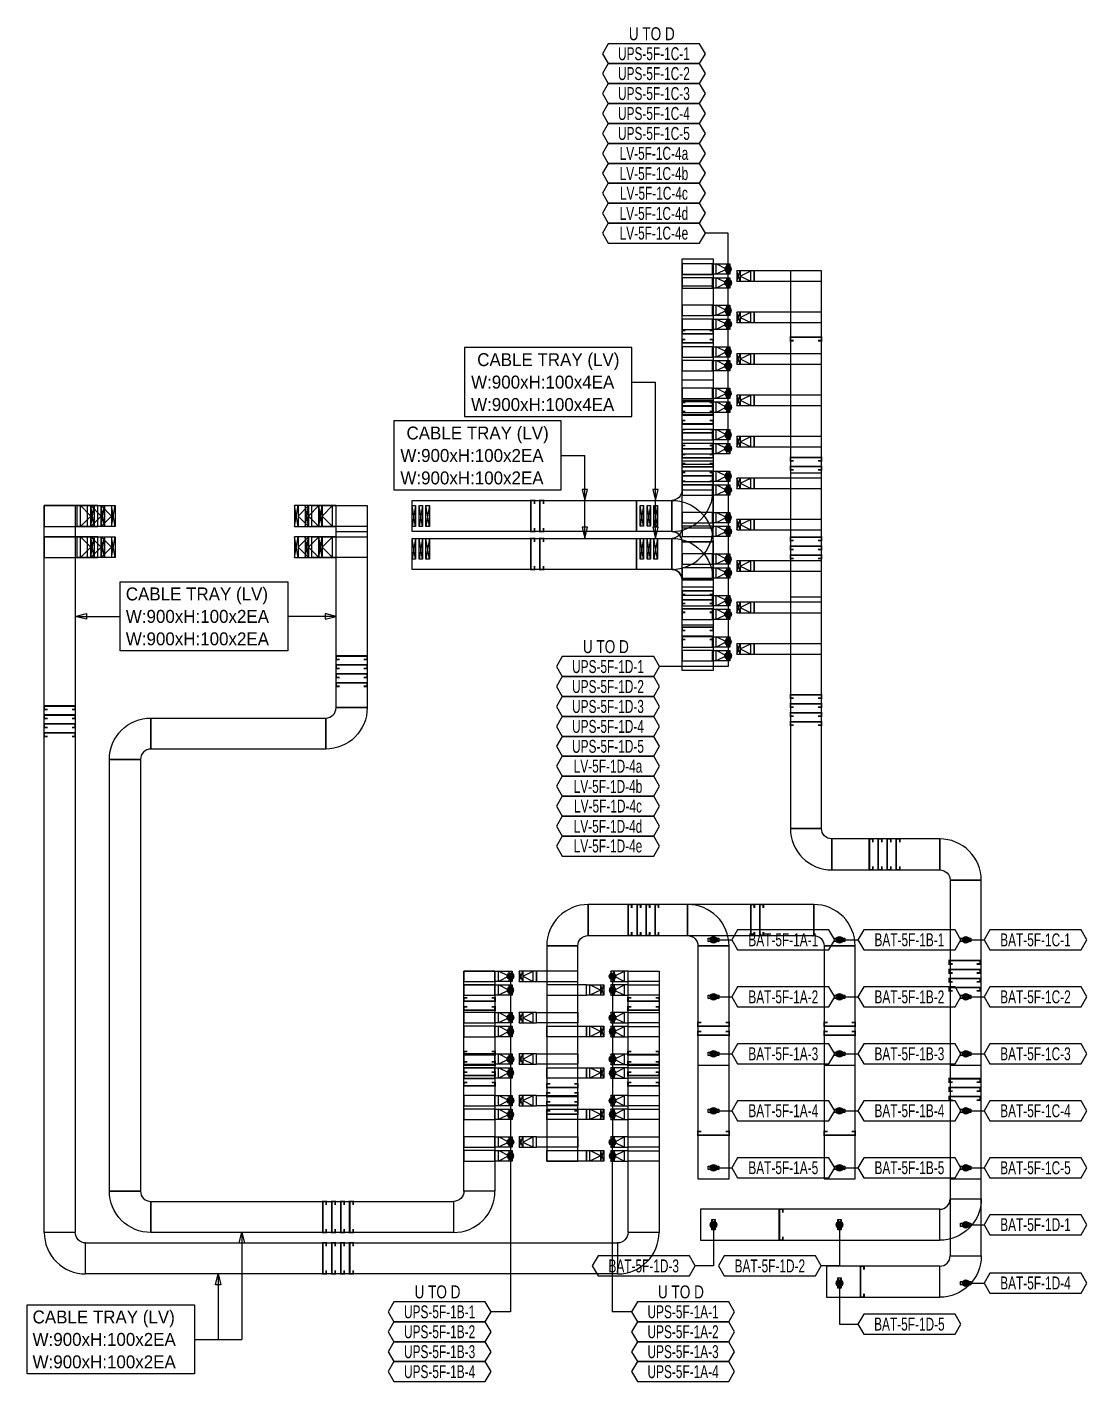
# Model space of a CAD drawing. Header units: millimetres. Extents: x 31670 to 374393, y -351975 to 839589.
# Drawn here: x 309804 to 340485, y 383980 to 423160 of the extents above; entities that cross this region are included whole.
import ezdxf
from ezdxf.enums import TextEntityAlignment as Align

# ---------------------------------------------------------------- set-up
doc = ezdxf.new("R2010")
doc.units = ezdxf.units.MM
doc.header["$LTSCALE"] = 150
for name, color, linetype in [('-----26 Electrical Cable Tray_HV_N', 30, 'Continuous'), ('-----26 Electrical Cable Tray_LV_UPS1', 6, 'Continuous'), ('-----26 Electrical Cable Tray_LV_UPS2', 2, 'Continuous'), ('-----26 Electrical Cable Tray_LV_UPSBAT', 11, 'Continuous'), ('-----29 주기', 1, 'Continuous'), ('-----30 Text', 2, 'Continuous'), ('-----99 Cable Schedule', 2, 'Continuous')]:
    doc.layers.add(name, color=color, linetype=linetype)
doc.styles.add('ELEC', font='Dotum.ttf')

# ---------------------------------------------------------------- blocks, each defined once
blk = doc.blocks.new('A$495596483691')
at = {"color": 0}
for p, q in [((100, 600), (0, 600)), ((0, 600), (0, 0)), ((500, 600), (100, 600)), ((500, 0), (500, 600)), ((0, 0), (100, 0)), ((100, 0), (500, 0))]:
    blk.add_line(p, q, dxfattribs=at)
at = {"color": 8}
for p, q in [((400, 300), (100, 600)), ((100, 600), (100, 0)), ((400, 0), (400, 600)), ((400, 600), (500, 0)), ((500, 600), (400, 0)), ((400, 300), (100, 0))]:
    blk.add_line(p, q, dxfattribs=at)
blk = doc.blocks.new('A$550585017316')
at = {"color": 0}
for p, q in [((400, 300), (0, 300)), ((0, 300), (0, 0)), ((0, 0), (400, 0)), ((500, 300), (400, 300)), ((400, 0), (500, 0)), ((500, 0), (500, 300))]:
    blk.add_line(p, q, dxfattribs=at)
at = {"color": 8}
for p, q in [((100, 0), (0, 300)), ((0, 0), (100, 300)), ((100, 150), (400, 300)), ((100, 300), (100, 0)), ((100, 150), (400, 0)), ((400, 0), (400, 300))]:
    blk.add_line(p, q, dxfattribs=at)
blk = doc.blocks.new('A$C9a0ab699')
h = blk.add_hatch(color=0)
edge = h.paths.add_edge_path()
edge.add_arc((64, 64), 64, -360, 0, ccw=False)
at = {"color": 0}
blk.add_circle((64, 64), 64, dxfattribs=at)

msp = doc.modelspace()

# ---------------------------------------------------------------- linework, layer by layer
at = {"layer": '-----26 Electrical Cable Tray_HV_N', "color": 1}
for p, q in [((327310, 412878), (327995, 412878)), ((325263, 410753), (325948, 410753)), ((314650, 385151), (315335, 385151)), ((315335, 385154), (316020, 385154))]:
    msp.add_line(p, q, dxfattribs=at)
for points in [[(327310, 411878), (327310, 413878), (322464, 413878), (322464, 411878)], [(325263, 409753), (325263, 411753), (320417, 411753), (320417, 409753)]]:
    msp.add_lwpolyline(points, close=True, dxfattribs=at)
for points in [[(327995, 409452), (328075, 409772), (327915, 409772), (327995, 409452), (327995, 412878)], [(325948, 409450), (326028, 409770), (325868, 409770), (325948, 409450), (325948, 410753)], [(325948, 408352), (326028, 408672), (325868, 408672), (325948, 408352), (325948, 409452)], [(327995, 408352), (328075, 408672), (327915, 408672), (327995, 408352), (327995, 409452)], [(315335, 387050), (315415, 386730), (315255, 386730), (315335, 387050), (315335, 385151)]]:
    msp.add_lwpolyline(points, dxfattribs=at)
at = {"layer": '-----26 Electrical Cable Tray_HV_N', "color": 1, "elevation": 0}
for points in [[(312503, 405093), (312503, 407093), (317349, 407093), (317349, 405093)], [(309804, 384154), (309804, 386154), (314650, 386154), (314650, 384154)]]:
    msp.add_lwpolyline(points, close=True, dxfattribs=at)
for points in [[(311200, 406093), (311520, 406173), (311520, 406013), (311200, 406093), (312503, 406093)], [(318750, 406093), (318430, 406173), (318430, 406013), (318750, 406093), (317349, 406093)], [(316020, 388263), (316100, 387943), (315940, 387943), (316020, 388263), (316020, 385154)]]:
    msp.add_lwpolyline(points, dxfattribs=at)
at = {"layer": '-----26 Electrical Cable Tray_LV_UPS1', "elevation": 0}
for points in [[(329664, 409752), (328764, 409752), (328764, 416445), (329664, 416445)], [(329649, 416302), (328764, 416302), (328764, 416002), (329649, 416002)], [(329649, 415102), (328764, 415102), (328764, 414802), (329649, 414802)], [(329649, 413902), (328764, 413902), (328764, 413602), (329649, 413602)], [(329664, 409752), (328764, 409752), (328764, 412948), (329664, 412948)], [(329649, 412702), (328764, 412702), (328764, 412402), (329649, 412402)], [(329649, 411502), (328764, 411502), (328764, 411202), (329649, 411202)], [(329664, 409752), (328764, 409752), (328764, 410596), (329664, 410596)], [(329649, 410302), (328764, 410302), (328764, 410002), (329649, 410002)], [(327450, 409450), (327450, 408550), (320950, 408550), (320950, 409450)], [(327450, 409450), (327450, 408550), (320950, 408550), (320950, 409450)], [(328464, 409452), (328464, 408552), (327450, 408552), (327450, 409452)], [(328464, 409452), (328464, 408552), (327450, 408552), (327450, 409452)], [(311850, 409300), (310300, 409300), (310300, 408700), (311850, 408700)], [(311550, 409300), (310300, 409300), (310300, 408700), (311550, 408700)], [(311250, 409300), (310300, 409300), (310300, 408700), (311250, 408700)], [(318050, 409300), (319650, 409300), (319650, 408700), (318050, 408700)], [(318350, 409300), (319650, 409300), (319650, 408700), (318350, 408700)], [(318650, 409300), (319650, 409300), (319650, 408700), (318650, 408700)], [(318750, 409300), (319650, 409300), (319650, 403450), (318750, 403450)], [(318750, 409300), (319650, 409300), (319650, 403450), (318750, 403450)], [(320950, 408700), (320950, 409300), (321050, 409300), (321050, 408700)], [(321150, 408700), (321150, 409300), (321250, 409300), (321250, 408700)], [(321350, 408700), (321350, 409300), (321450, 409300), (321450, 408700)], [(327550, 408702), (327550, 409302), (327650, 409302), (327650, 408702)], [(327750, 408702), (327750, 409302), (327850, 409302), (327850, 408702)], [(327950, 408702), (327950, 409302), (328050, 409302), (328050, 408702)], [(329649, 409102), (328764, 409102), (328764, 408802), (329649, 408802)], [(329664, 406940), (328764, 406940), (328764, 408252), (329664, 408252)], [(329664, 404525), (328764, 404525), (328764, 408252), (329664, 408252)], [(329649, 407902), (328764, 407902), (328764, 407602), (329649, 407602)], [(329649, 406702), (328764, 406702), (328764, 406402), (329649, 406402)], [(329649, 405502), (328764, 405502), (328764, 405202), (329649, 405202)], [(313388, 402250), (313388, 403150), (318450, 403150), (318450, 402250)], [(313388, 402250), (313388, 403150), (318450, 403150), (318450, 402250)], [(313088, 389450), (312188, 389450), (312188, 401950), (313088, 401950)], [(313088, 389450), (312188, 389450), (312188, 401950), (313088, 401950)], [(323349, 395821), (322449, 395821), (322449, 395521), (323349, 395521)], [(323349, 389450), (322449, 389450), (322449, 395819), (323349, 395819)], [(328100, 388250), (327200, 388250), (327200, 395819), (328100, 395819)], [(327201, 395819), (328100, 395819), (328100, 395519), (327201, 395519)], [(323349, 394621), (322449, 394621), (322449, 394321), (323349, 394321)], [(327201, 394619), (328100, 394619), (328100, 394319), (327201, 394319)], [(323349, 393421), (322449, 393421), (322449, 393121), (323349, 393121)], [(323349, 392706), (322449, 392706), (322449, 393421), (323349, 393421)], [(323349, 389450), (322449, 389450), (322449, 393419), (323349, 393419)], [(327201, 393419), (328100, 393419), (328100, 393119), (327201, 393119)], [(323349, 392221), (322449, 392221), (322449, 391921), (323349, 391921)], [(327201, 392219), (328100, 392219), (328100, 391919), (327201, 391919)], [(323349, 391021), (322449, 391021), (322449, 390721), (323349, 390721)], [(327201, 391019), (328100, 391019), (328100, 390719), (327201, 390719)]]:
    msp.add_lwpolyline(points, close=True, dxfattribs=at)
at = {"layer": '-----26 Electrical Cable Tray_LV_UPS1', "ltscale": 7.5, "const_width": 50, "elevation": 0}
for points in [[(329564, 414112), (329664, 414112), (329664, 414012), (328764, 414012), (328764, 414112), (328864, 414112)], [(329564, 411765), (329664, 411765), (329664, 411665), (328764, 411665), (328764, 411765), (328864, 411765)], [(329564, 411506), (329664, 411506), (329664, 411406), (328764, 411406), (328764, 411506), (328864, 411506)], [(329564, 410523), (329664, 410523), (329664, 410423), (328764, 410423), (328764, 410523), (328864, 410523)], [(329564, 410264), (329664, 410264), (329664, 410164), (328764, 410164), (328764, 410264), (328864, 410264)], [(329564, 410004), (329664, 410004), (329664, 409904), (328764, 409904), (328764, 410004), (328864, 410004)], [(324490, 409350), (324490, 409450), (324390, 409450), (324390, 408550), (324490, 408550), (324490, 408650)], [(324750, 409350), (324750, 409450), (324650, 409450), (324650, 408550), (324750, 408550), (324750, 408650)], [(329564, 406730), (329664, 406730), (329664, 406830), (328764, 406830), (328764, 406730), (328864, 406730)], [(329564, 405682), (329664, 405682), (329664, 405782), (328764, 405782), (328764, 405682), (328864, 405682)], [(318850, 404846), (318750, 404846), (318750, 404946), (319650, 404946), (319650, 404846), (319550, 404846)], [(318850, 404586), (318750, 404586), (318750, 404686), (319650, 404686), (319650, 404586), (319550, 404586)], [(310400, 403137), (310300, 403137), (310300, 403237), (311200, 403237), (311200, 403137), (311100, 403137)], [(322549, 394786), (322449, 394786), (322449, 394686), (323349, 394686), (323349, 394786), (323249, 394786)], [(327300, 394786), (327200, 394786), (327200, 394686), (328100, 394686), (328100, 394786), (328000, 394786)], [(322549, 392894), (322449, 392894), (322449, 392794), (323349, 392794), (323349, 392894), (323249, 392894)], [(322549, 392594), (322449, 392594), (322449, 392494), (323349, 392494), (323349, 392594), (323249, 392594)], [(327300, 392894), (327200, 392894), (327200, 392794), (328100, 392794), (328100, 392894), (328000, 392894)], [(327300, 392594), (327200, 392594), (327200, 392494), (328100, 392494), (328100, 392594), (328000, 392594)], [(318724, 389050), (318724, 389150), (318624, 389150), (318624, 388250), (318724, 388250), (318724, 388350)], [(318724, 387850), (318724, 387950), (318624, 387950), (318624, 387050), (318724, 387050), (318724, 387150)]]:
    msp.add_lwpolyline(points, dxfattribs=at)
at = {"layer": '-----26 Electrical Cable Tray_LV_UPS1', "elevation": 0}
for points in [[(328764, 409752), (328764, 409752, -0.414214), (328464, 409452), (328464, 409452), (328464, 408552, 0.414214), (329664, 409752)], [(328764, 409752), (328764, 409752, -0.414214), (328464, 409452), (328464, 409452), (328464, 408552, 0.414214), (329664, 409752)], [(328764, 408252), (329664, 408252), (329664, 408252), (329664, 409752), (328764, 409752, -0.414214), (328464, 409452), (328464, 408552), (328464, 408552, -0.414214)], [(328764, 408252), (328764, 408252, 0.414214), (328464, 408552), (328464, 408552), (328464, 409452, -0.414214), (329664, 408252)], [(318450, 403150), (318450, 403150, 0.414214), (318750, 403450), (318750, 403450), (319650, 403450, -0.414214), (318450, 402250)], [(318450, 403150), (318450, 403150, 0.414214), (318750, 403450), (318750, 403450), (319650, 403450, -0.414214), (318450, 402250)], [(313388, 402250), (313388, 402250, 0.414214), (313088, 401950), (313088, 401950), (312188, 401950, -0.414214), (313388, 403150)], [(313388, 402250), (313388, 402250, 0.414214), (313088, 401950), (313088, 401950), (312188, 401950, -0.414214), (313388, 403150)], [(313088, 389450), (313088, 389450, 0.414214), (313388, 389150), (313388, 389150), (313388, 388250, -0.414214), (312188, 389450)], [(313088, 389450), (313088, 389450, 0.414214), (313388, 389150), (313388, 389150), (313388, 388250, -0.414214), (312188, 389450)]]:
    msp.add_lwpolyline(points, format="xyb", close=True, dxfattribs=at)
at = {"layer": '-----26 Electrical Cable Tray_LV_UPS1'}
for points in [[(311200, 388250), (310300, 388250), (310300, 409300), (311200, 409300)], [(311200, 388250), (310300, 388250), (310300, 409300), (311200, 409300)], [(328100, 388250), (327200, 388250), (327200, 393419), (328100, 393419)], [(322149, 389150), (322149, 388250), (313388, 388250), (313388, 389150)], [(322149, 389150), (322149, 388250), (313388, 388250), (313388, 389150)], [(326900, 387950), (326900, 387050), (311500, 387050), (311500, 387950)], [(326900, 387950), (326900, 387050), (311500, 387050), (311500, 387950)]]:
    msp.add_lwpolyline(points, close=True, dxfattribs=at)
at = {"layer": '-----26 Electrical Cable Tray_LV_UPS1', "elevation": 0}
for points in [[(321050, 408700), (320950, 409300)], [(321050, 409300), (320950, 408700)], [(321250, 408700), (321150, 409300)], [(321250, 409300), (321150, 408700)], [(321450, 408700), (321350, 409300)], [(321450, 409300), (321350, 408700)], [(327650, 408702), (327550, 409302)], [(327650, 409302), (327550, 408702)], [(327850, 408702), (327750, 409302)], [(327850, 409302), (327750, 408702)], [(328050, 408702), (327950, 409302)], [(328050, 409302), (327950, 408702)]]:
    msp.add_lwpolyline(points, dxfattribs=at)
at = {"layer": '-----26 Electrical Cable Tray_LV_UPS1', "ltscale": 7.5, "const_width": 50}
for points in [[(310400, 403397), (310300, 403397), (310300, 403497), (311200, 403497), (311200, 403397), (311100, 403397)], [(318464, 389050), (318464, 389150), (318364, 389150), (318364, 388250), (318464, 388250), (318464, 388350)], [(318464, 387850), (318464, 387950), (318364, 387950), (318364, 387050), (318464, 387050), (318464, 387150)]]:
    msp.add_lwpolyline(points, dxfattribs=at)
at = {"layer": '-----26 Electrical Cable Tray_LV_UPS1'}
for points in [[(322449, 389450), (322449, 389450, -0.414214), (322149, 389150), (322149, 389150), (322149, 388250, 0.414214), (323349, 389450)], [(322449, 389450), (322449, 389450, -0.414214), (322149, 389150), (322149, 389150), (322149, 388250, 0.414214), (323349, 389450)], [(311500, 387950), (311500, 387950, -0.414214), (311200, 388250), (311200, 388250), (310300, 388250, 0.414214), (311500, 387050)], [(311500, 387950), (311500, 387950, -0.414214), (311200, 388250), (311200, 388250), (310300, 388250, 0.414214), (311500, 387050)], [(327200, 388250), (327200, 388250, -0.414214), (326900, 387950), (326900, 387950), (326900, 387050, 0.414214), (328100, 388250)], [(327200, 388250), (327200, 388250, -0.414214), (326900, 387950), (326900, 387950), (326900, 387050, 0.414214), (328100, 388250)]]:
    msp.add_lwpolyline(points, format="xyb", close=True, dxfattribs=at)
at = {"layer": '-----26 Electrical Cable Tray_LV_UPS2'}
for points in [[(329664, 408652), (328764, 408652), (328764, 415996), (329664, 415996)], [(329664, 408652), (328764, 408652), (328764, 415666), (329664, 415666)], [(329664, 408652), (328764, 408652), (328764, 412352), (329664, 412352)], [(329664, 408652), (328764, 408652), (328764, 410499), (329664, 410499)], [(311200, 388250), (310300, 388250), (310300, 408400), (311200, 408400)], [(311200, 388250), (310300, 388250), (310300, 408400), (311200, 408400)], [(318050, 408400), (319650, 408400), (319650, 407800), (318050, 407800)], [(318350, 408400), (319650, 408400), (319650, 407800), (318350, 407800)], [(318650, 408400), (319650, 408400), (319650, 407800), (318650, 407800)], [(327450, 408350), (327450, 407450), (320950, 407450), (320950, 408350)], [(320950, 407750), (320950, 408350), (321050, 408350), (321050, 407750)], [(327450, 408350), (327450, 407450), (320950, 407450), (320950, 408350)], [(321150, 407750), (321150, 408350), (321250, 408350), (321250, 407750)], [(321350, 407750), (321350, 408350), (321450, 408350), (321450, 407750)], [(328464, 408352), (328464, 407452), (327450, 407452), (327450, 408352)], [(328464, 408352), (328464, 407452), (327450, 407452), (327450, 408352)], [(327550, 407752), (327550, 408352), (327650, 408352), (327650, 407752)], [(327750, 407752), (327750, 408352), (327850, 408352), (327850, 407752)], [(327950, 407752), (327950, 408352), (328050, 408352), (328050, 407752)], [(329664, 405840), (328764, 405840), (328764, 407152), (329664, 407152)], [(329664, 404525), (328764, 404525), (328764, 407152), (329664, 407152)], [(328100, 388250), (327200, 388250), (327200, 393019), (328100, 393019)], [(322149, 389150), (322149, 388250), (313388, 388250), (313388, 389150)], [(322149, 389150), (322149, 388250), (313388, 388250), (313388, 389150)], [(326900, 387950), (326900, 387050), (311500, 387050), (311500, 387950)], [(326900, 387950), (326900, 387050), (311500, 387050), (311500, 387950)]]:
    msp.add_lwpolyline(points, close=True, dxfattribs=at)
at = {"layer": '-----26 Electrical Cable Tray_LV_UPS2', "elevation": 0}
for points in [[(329649, 415902), (328764, 415902), (328764, 415602), (329649, 415602)], [(329649, 414702), (328764, 414702), (328764, 414402), (329649, 414402)], [(329649, 413502), (328764, 413502), (328764, 413202), (329649, 413202)], [(329649, 412302), (328764, 412302), (328764, 412002), (329649, 412002)], [(329649, 411102), (328764, 411102), (328764, 410802), (329649, 410802)], [(329649, 409902), (328764, 409902), (328764, 409602), (329649, 409602)], [(329649, 408702), (328764, 408702), (328764, 408402), (329649, 408402)], [(311850, 408400), (310300, 408400), (310300, 407800), (311850, 407800)], [(311550, 408400), (310300, 408400), (310300, 407800), (311550, 407800)], [(311250, 408400), (310300, 408400), (310300, 407800), (311250, 407800)], [(318750, 408550), (319650, 408550), (319650, 403450), (318750, 403450)], [(318750, 408550), (319650, 408550), (319650, 403450), (318750, 403450)], [(329649, 407502), (328764, 407502), (328764, 407202), (329649, 407202)], [(329649, 406302), (328764, 406302), (328764, 406002), (329649, 406002)], [(329649, 405102), (328764, 405102), (328764, 404802), (329649, 404802)], [(313388, 402250), (313388, 403150), (318450, 403150), (318450, 402250)], [(313388, 402250), (313388, 403150), (318450, 403150), (318450, 402250)], [(313088, 389450), (312188, 389450), (312188, 401950), (313088, 401950)], [(313088, 389450), (312188, 389450), (312188, 401950), (313088, 401950)], [(323349, 395421), (322449, 395421), (322449, 395121), (323349, 395121)], [(323349, 389450), (322449, 389450), (322449, 395419), (323349, 395419)], [(328100, 388250), (327200, 388250), (327200, 395419), (328100, 395419)], [(327201, 395419), (328100, 395419), (328100, 395119), (327201, 395119)], [(323349, 394221), (322449, 394221), (322449, 393921), (323349, 393921)], [(327201, 394219), (328100, 394219), (328100, 393919), (327201, 393919)], [(323349, 393021), (322449, 393021), (322449, 392706), (323349, 392706)], [(323349, 392706), (322449, 392706), (322449, 393021), (323349, 393021)], [(323349, 389450), (322449, 389450), (322449, 393019), (323349, 393019)], [(327201, 393019), (328100, 393019), (328100, 392719), (327201, 392719)], [(323349, 391821), (322449, 391821), (322449, 391521), (323349, 391521)], [(327201, 391819), (328100, 391819), (328100, 391519), (327201, 391519)], [(323349, 390621), (322449, 390621), (322449, 390321), (323349, 390321)], [(327201, 390619), (328100, 390619), (328100, 390319), (327201, 390319)]]:
    msp.add_lwpolyline(points, close=True, dxfattribs=at)
at = {"layer": '-----26 Electrical Cable Tray_LV_UPS2', "ltscale": 7.5, "const_width": 50, "elevation": 0}
for points in [[(329564, 414372), (329664, 414372), (329664, 414272), (328764, 414272), (328764, 414372), (328864, 414372)], [(329564, 412285), (329664, 412285), (329664, 412185), (328764, 412185), (328764, 412285), (328864, 412285)], [(329564, 412025), (329664, 412025), (329664, 411925), (328764, 411925), (328764, 412025), (328864, 412025)], [(329564, 411043), (329664, 411043), (329664, 410943), (328764, 410943), (328764, 411043), (328864, 411043)], [(329564, 410783), (329664, 410783), (329664, 410683), (328764, 410683), (328764, 410783), (328864, 410783)], [(324490, 408250), (324490, 408350), (324390, 408350), (324390, 407450), (324490, 407450), (324490, 407550)], [(324750, 408250), (324750, 408350), (324650, 408350), (324650, 407450), (324750, 407450), (324750, 407550)], [(329564, 406470), (329664, 406470), (329664, 406570), (328764, 406570), (328764, 406470), (328864, 406470)], [(329564, 406210), (329664, 406210), (329664, 406310), (328764, 406310), (328764, 406210), (328864, 406210)], [(329564, 405422), (329664, 405422), (329664, 405522), (328764, 405522), (328764, 405422), (328864, 405422)], [(318850, 404326), (318750, 404326), (318750, 404426), (319650, 404426), (319650, 404326), (319550, 404326)], [(318850, 404067), (318750, 404067), (318750, 404167), (319650, 404167), (319650, 404067), (319550, 404067)], [(310400, 402878), (310300, 402878), (310300, 402978), (311200, 402978), (311200, 402878), (311100, 402878)], [(310400, 402618), (310300, 402618), (310300, 402718), (311200, 402718), (311200, 402618), (311100, 402618)], [(322549, 395046), (322449, 395046), (322449, 394946), (323349, 394946), (323349, 395046), (323249, 395046)], [(327300, 395046), (327200, 395046), (327200, 394946), (328100, 394946), (328100, 395046), (328000, 395046)], [(322549, 393494), (322449, 393494), (322449, 393394), (323349, 393394), (323349, 393494), (323249, 393494)], [(327300, 393494), (327200, 393494), (327200, 393394), (328100, 393394), (328100, 393494), (328000, 393494)], [(322549, 393194), (322449, 393194), (322449, 393094), (323349, 393094), (323349, 393194), (323249, 393194)], [(327300, 393194), (327200, 393194), (327200, 393094), (328100, 393094), (328100, 393194), (328000, 393194)], [(318984, 389050), (318984, 389150), (318884, 389150), (318884, 388250), (318984, 388250), (318984, 388350)], [(319243, 389050), (319243, 389150), (319143, 389150), (319143, 388250), (319243, 388250), (319243, 388350)], [(318984, 387850), (318984, 387950), (318884, 387950), (318884, 387050), (318984, 387050), (318984, 387150)], [(319243, 387850), (319243, 387950), (319143, 387950), (319143, 387050), (319243, 387050), (319243, 387150)]]:
    msp.add_lwpolyline(points, dxfattribs=at)
at = {"layer": '-----26 Electrical Cable Tray_LV_UPS2'}
for points in [[(328764, 408652), (328764, 408652, -0.414214), (328464, 408352), (328464, 408352), (328464, 407452, 0.414214), (329664, 408652)], [(328764, 408652), (328764, 408652, -0.414214), (328464, 408352), (328464, 408352), (328464, 407452, 0.414214), (329664, 408652)], [(328764, 407152), (329664, 407152), (329664, 407152), (329664, 408652), (328764, 408652, -0.414214), (328464, 408352), (328464, 407452), (328464, 407452, -0.414214)], [(328764, 407152), (328764, 407152, 0.414214), (328464, 407452), (328464, 407452), (328464, 408352, -0.414214), (329664, 407152)], [(322449, 389450), (322449, 389450, -0.414214), (322149, 389150), (322149, 389150), (322149, 388250, 0.414214), (323349, 389450)], [(322449, 389450), (322449, 389450, -0.414214), (322149, 389150), (322149, 389150), (322149, 388250, 0.414214), (323349, 389450)], [(311500, 387950), (311500, 387950, -0.414214), (311200, 388250), (311200, 388250), (310300, 388250, 0.414214), (311500, 387050)], [(311500, 387950), (311500, 387950, -0.414214), (311200, 388250), (311200, 388250), (310300, 388250, 0.414214), (311500, 387050)], [(327200, 388250), (327200, 388250, -0.414214), (326900, 387950), (326900, 387950), (326900, 387050, 0.414214), (328100, 388250)], [(327200, 388250), (327200, 388250, -0.414214), (326900, 387950), (326900, 387950), (326900, 387050, 0.414214), (328100, 388250)]]:
    msp.add_lwpolyline(points, format="xyb", close=True, dxfattribs=at)
at = {"layer": '-----26 Electrical Cable Tray_LV_UPS2', "elevation": 0}
for points in [[(321050, 407750), (320950, 408350)], [(321050, 408350), (320950, 407750)], [(321250, 407750), (321150, 408350)], [(321250, 408350), (321150, 407750)], [(321450, 407750), (321350, 408350)], [(321450, 408350), (321350, 407750)]]:
    msp.add_lwpolyline(points, dxfattribs=at)
at = {"layer": '-----26 Electrical Cable Tray_LV_UPS2'}
for points in [[(327650, 407752), (327550, 408352)], [(327650, 408352), (327550, 407752)], [(327850, 407752), (327750, 408352)], [(327850, 408352), (327750, 407752)], [(328050, 407752), (327950, 408352)], [(328050, 408352), (327950, 407752)]]:
    msp.add_lwpolyline(points, dxfattribs=at)
at = {"layer": '-----26 Electrical Cable Tray_LV_UPS2', "elevation": 0}
for points in [[(318450, 403150), (318450, 403150, 0.414214), (318750, 403450), (318750, 403450), (319650, 403450, -0.414214), (318450, 402250)], [(318450, 403150), (318450, 403150, 0.414214), (318750, 403450), (318750, 403450), (319650, 403450, -0.414214), (318450, 402250)], [(313388, 402250), (313388, 402250, 0.414214), (313088, 401950), (313088, 401950), (312188, 401950, -0.414214), (313388, 403150)], [(313388, 402250), (313388, 402250, 0.414214), (313088, 401950), (313088, 401950), (312188, 401950, -0.414214), (313388, 403150)], [(313088, 389450), (313088, 389450, 0.414214), (313388, 389150), (313388, 389150), (313388, 388250, -0.414214), (312188, 389450)], [(313088, 389450), (313088, 389450, 0.414214), (313388, 389150), (313388, 389150), (313388, 388250, -0.414214), (312188, 389450)]]:
    msp.add_lwpolyline(points, format="xyb", close=True, dxfattribs=at)
at = {"layer": '-----26 Electrical Cable Tray_LV_UPSBAT'}
for p, q in [((329525, 396775), (329825, 396675)), ((329525, 396675), (329825, 396775)), ((333175, 396775), (333475, 396675)), ((333175, 396675), (333475, 396775)), ((336825, 396775), (337125, 396675)), ((336825, 396675), (337125, 396775)), ((329525, 395125), (329825, 395025)), ((329525, 395025), (329825, 395125)), ((333175, 395125), (333475, 395025)), ((333175, 395025), (333475, 395125)), ((336825, 395125), (337125, 395025)), ((336825, 395025), (337125, 395125)), ((329525, 393475), (329825, 393375)), ((329525, 393375), (329825, 393475)), ((333175, 393475), (333475, 393375)), ((333175, 393375), (333475, 393475)), ((336825, 393475), (337125, 393375)), ((336825, 393375), (337125, 393475)), ((329525, 391825), (329825, 391725)), ((329525, 391725), (329825, 391825)), ((333175, 391825), (333475, 391725)), ((333175, 391725), (333475, 391825)), ((336825, 391825), (337125, 391725)), ((336825, 391725), (337125, 391825)), ((329525, 390175), (329825, 390075)), ((329525, 390075), (329825, 390175)), ((333175, 390175), (333475, 390075)), ((333175, 390075), (333475, 390175)), ((336825, 390175), (337125, 390075)), ((336825, 390075), (337125, 390175)), ((329725, 388625), (329625, 388325)), ((329625, 388625), (329725, 388325)), ((333375, 388625), (333275, 388325)), ((333275, 388625), (333375, 388325)), ((336825, 388525), (337125, 388425)), ((336825, 388425), (337125, 388525)), ((333375, 386936), (333275, 386636)), ((333275, 386936), (333375, 386636)), ((336825, 386836), (337125, 386736)), ((336825, 386736), (337125, 386836))]:
    msp.add_line(p, q, dxfattribs=at)
for points in [[(332800, 416100), (330851, 416100), (330851, 415800), (332800, 415800)], [(332800, 416100), (331900, 416100), (331900, 399952), (332800, 399952)], [(332800, 414900), (330851, 414900), (330851, 414600), (332800, 414600)], [(332800, 413700), (330851, 413700), (330851, 413400), (332800, 413400)], [(332800, 412500), (330851, 412500), (330851, 412200), (332800, 412200)], [(332800, 412500), (331900, 412500), (331900, 399952), (332800, 399952)], [(332800, 411300), (330851, 411300), (330851, 411000), (332800, 411000)], [(332800, 410245), (331900, 410245), (331900, 399952), (332800, 399952)], [(332800, 410100), (330851, 410100), (330851, 409800), (332800, 409800)], [(332800, 408900), (330851, 408900), (330851, 408600), (332800, 408600)], [(332800, 407700), (330851, 407700), (330851, 407400), (332800, 407400)], [(332800, 406500), (330851, 406500), (330851, 406200), (332800, 406200)], [(332800, 406645), (331900, 406645), (331900, 399952), (332800, 399952)], [(332800, 405300), (330851, 405300), (330851, 405000), (332800, 405000)], [(337425, 398450), (336525, 398450), (336525, 393100), (337425, 393100)], [(337425, 398450), (336525, 398450), (336525, 387575), (337425, 387575)], [(337425, 398450), (336525, 398450), (336525, 389800), (337425, 389800)], [(337425, 398450), (336525, 398450), (336525, 389225), (337425, 389225)], [(328925, 396850), (328925, 397750), (326048, 397750), (326048, 396850)], [(328925, 396850), (328925, 397750), (326048, 397750), (326048, 396850)], [(332575, 396850), (332575, 397750), (326048, 397750), (326048, 396850)], [(332575, 396850), (332575, 397750), (326048, 397750), (326048, 396850)], [(329525, 390075), (329525, 390175), (329825, 390175), (329825, 390075)], [(333175, 390075), (333175, 390175), (333475, 390175), (333475, 390075)], [(336825, 390075), (336825, 390175), (337125, 390175), (337125, 390075)], [(336225, 388025), (336225, 388925), (329300, 388925), (329300, 388025)], [(336225, 386375), (336225, 387275), (332950, 387275), (332950, 386375)]]:
    msp.add_lwpolyline(points, close=True, dxfattribs=at)
at = {"layer": '-----26 Electrical Cable Tray_LV_UPSBAT', "ltscale": 7.5, "const_width": 50}
for points in [[(332700, 414078), (332800, 414078), (332800, 414178), (331900, 414178), (331900, 414078), (332000, 414078)], [(332700, 410597), (332800, 410597), (332800, 410697), (331900, 410697), (331900, 410597), (332000, 410597)], [(332700, 408287), (332800, 408287), (332800, 408387), (331900, 408387), (331900, 408287), (332000, 408287)], [(332700, 403723), (332800, 403723), (332800, 403823), (331900, 403823), (331900, 403723), (332000, 403723)], [(327306, 396950), (327306, 396850), (327206, 396850), (327206, 397750), (327306, 397750), (327306, 397650)], [(336596, 396026), (336496, 396026), (336496, 396126), (337396, 396126), (337396, 396026), (337296, 396026)]]:
    msp.add_lwpolyline(points, dxfattribs=at)
at = {"layer": '-----26 Electrical Cable Tray_LV_UPSBAT', "ltscale": 7.5, "const_width": 50, "elevation": 0}
for points in [[(332700, 410337), (332800, 410337), (332800, 410437), (331900, 410437), (331900, 410337), (332000, 410337)], [(332700, 408028), (332800, 408028), (332800, 408128), (331900, 408128), (331900, 408028), (332000, 408028)], [(332700, 407768), (332800, 407768), (332800, 407868), (331900, 407868), (331900, 407768), (332000, 407768)], [(332700, 403463), (332800, 403463), (332800, 403563), (331900, 403563), (331900, 403463), (332000, 403463)], [(332700, 403203), (332800, 403203), (332800, 403303), (331900, 403303), (331900, 403203), (332000, 403203)], [(332700, 402943), (332800, 402943), (332800, 403043), (331900, 403043), (331900, 402943), (332000, 402943)], [(334286, 399550), (334286, 399650), (334186, 399650), (334186, 398750), (334286, 398750), (334286, 398850)], [(334545, 399550), (334545, 399650), (334445, 399650), (334445, 398750), (334545, 398750), (334545, 398850)], [(334805, 399550), (334805, 399650), (334705, 399650), (334705, 398750), (334805, 398750), (334805, 398850)], [(335065, 399550), (335065, 399650), (334965, 399650), (334965, 398750), (335065, 398750), (335065, 398850)], [(327566, 396950), (327566, 396850), (327466, 396850), (327466, 397750), (327566, 397750), (327566, 397650)], [(327826, 396950), (327826, 396850), (327726, 396850), (327726, 397750), (327826, 397750), (327826, 397650)], [(328086, 396950), (328086, 396850), (327986, 396850), (327986, 397750), (328086, 397750), (328086, 397650)], [(330857, 396950), (330857, 396850), (330757, 396850), (330757, 397750), (330857, 397750), (330857, 397650)], [(331117, 396950), (331117, 396850), (331017, 396850), (331017, 397750), (331117, 397750), (331117, 397650)], [(336596, 395766), (336496, 395766), (336496, 395866), (337396, 395866), (337396, 395766), (337296, 395766)], [(336596, 395506), (336496, 395506), (336496, 395606), (337396, 395606), (337396, 395506), (337296, 395506)], [(336596, 395247), (336496, 395247), (336496, 395347), (337396, 395347), (337396, 395247), (337296, 395247)], [(329325, 394329), (329225, 394329), (329225, 394229), (330125, 394229), (330125, 394329), (330025, 394329)], [(332975, 394329), (332875, 394329), (332875, 394229), (333775, 394229), (333775, 394329), (333675, 394329)], [(329325, 394069), (329225, 394069), (329225, 393969), (330125, 393969), (330125, 394069), (330025, 394069)], [(332975, 394069), (332875, 394069), (332875, 393969), (333775, 393969), (333775, 394069), (333675, 394069)], [(325648, 392553), (325748, 392553), (325748, 392453), (324848, 392453), (324848, 392553), (324948, 392553)], [(336596, 392606), (336496, 392606), (336496, 392706), (337396, 392706), (337396, 392606), (337296, 392606)], [(325648, 392293), (325748, 392293), (325748, 392193), (324848, 392193), (324848, 392293), (324948, 392293)], [(336596, 392346), (336496, 392346), (336496, 392446), (337396, 392446), (337396, 392346), (337296, 392346)], [(336596, 392086), (336496, 392086), (336496, 392186), (337396, 392186), (337396, 392086), (337296, 392086)], [(325648, 392034), (325748, 392034), (325748, 391934), (324848, 391934), (324848, 392034), (324948, 392034)], [(325648, 391774), (325748, 391774), (325748, 391674), (324848, 391674), (324848, 391774), (324948, 391774)], [(329325, 391172), (329225, 391172), (329225, 391072), (330125, 391072), (330125, 391172), (330025, 391172)], [(332975, 391172), (332875, 391172), (332875, 391072), (333775, 391072), (333775, 391172), (333675, 391172)], [(331680, 388825), (331680, 388925), (331580, 388925), (331580, 388025), (331680, 388025), (331680, 388125)], [(334031, 387175), (334031, 387275), (333931, 387275), (333931, 386375), (334031, 386375), (334031, 386475)]]:
    msp.add_lwpolyline(points, dxfattribs=at)
at = {"layer": '-----26 Electrical Cable Tray_LV_UPSBAT', "elevation": 0}
for points in [[(333100, 399652), (333100, 399652, -0.414214), (332800, 399952), (332800, 399952), (331900, 399952, 0.414214), (333100, 398752)], [(333100, 399652), (333100, 399652, -0.414214), (332800, 399952), (332800, 399952), (331900, 399952, 0.414214), (333100, 398752)], [(333100, 399652), (333100, 399652, -0.414214), (332800, 399952), (332800, 399952), (331900, 399952, 0.414214), (333100, 398752)], [(333100, 399652), (333100, 399652, -0.414214), (332800, 399952), (332800, 399952), (331900, 399952, 0.414214), (333100, 398752)], [(336225, 398750), (336225, 398750, -0.414214), (336525, 398450), (336525, 398450), (337425, 398450, 0.414214), (336225, 399650)], [(336225, 398750), (336225, 398750, -0.414214), (336525, 398450), (336525, 398450), (337425, 398450, 0.414214), (336225, 399650)], [(336225, 398750), (336225, 398750, -0.414214), (336525, 398450), (336525, 398450), (337425, 398450, 0.414214), (336225, 399650)], [(336225, 398750), (336225, 398750, -0.414214), (336525, 398450), (336525, 398450), (337425, 398450, 0.414214), (336225, 399650)], [(328925, 396850), (328925, 396850, -0.414214), (329225, 396550), (329225, 396550), (330125, 396550, 0.414214), (328925, 397750)], [(328925, 396850), (328925, 396850, -0.414214), (329225, 396550), (329225, 396550), (330125, 396550, 0.414214), (328925, 397750)], [(332575, 396850), (332575, 396850, -0.414214), (332875, 396550), (332875, 396550), (333775, 396550, 0.414214), (332575, 397750)], [(332575, 396850), (332575, 396850, -0.414214), (332875, 396550), (332875, 396550), (333775, 396550, 0.414214), (332575, 397750)]]:
    msp.add_lwpolyline(points, format="xyb", close=True, dxfattribs=at)
for points in [[(333100, 399652), (333100, 398752), (336225, 398752), (336225, 399652)], [(333100, 399652), (333100, 398752), (336225, 398752), (336225, 399652)], [(333100, 399652), (333100, 398752), (336225, 398752), (336225, 399652)], [(333100, 399652), (333100, 398752), (336225, 398752), (336225, 399652)], [(325748, 396550), (324848, 396550), (324848, 390321), (325748, 390321)], [(325748, 396550), (324848, 396550), (324848, 390321), (325748, 390321)], [(325748, 396550), (324848, 396550), (324848, 390321), (325748, 390321)], [(325748, 396550), (324848, 396550), (324848, 390321), (325748, 390321)], [(330125, 396550), (329225, 396550), (329225, 389800), (330125, 389800)], [(330125, 396550), (329225, 396550), (329225, 393100), (330125, 393100)], [(329525, 396675), (329525, 396775), (329825, 396775), (329825, 396675)], [(333775, 396550), (332875, 396550), (332875, 389800), (333775, 389800)], [(333775, 396550), (332875, 396550), (332875, 393100), (333775, 393100)], [(333175, 396675), (333175, 396775), (333475, 396775), (333475, 396675)], [(336825, 396675), (336825, 396775), (337125, 396775), (337125, 396675)], [(325748, 395821), (324551, 395821), (324551, 395521), (325748, 395521)], [(325999, 395421), (324848, 395421), (324848, 395121), (325999, 395121)], [(329525, 395025), (329525, 395125), (329825, 395125), (329825, 395025)], [(333175, 395025), (333175, 395125), (333475, 395125), (333475, 395025)], [(336825, 395025), (336825, 395125), (337125, 395125), (337125, 395025)], [(324550, 394621), (325748, 394621), (325748, 394321), (324550, 394321)], [(324847, 394221), (325998, 394221), (325998, 393921), (324847, 393921)], [(324550, 393421), (325748, 393421), (325748, 393121), (324550, 393121)], [(329525, 393375), (329525, 393475), (329825, 393475), (329825, 393375)], [(333175, 393375), (333175, 393475), (333475, 393475), (333475, 393375)], [(336825, 393375), (336825, 393475), (337125, 393475), (337125, 393375)], [(324848, 393021), (325998, 393021), (325998, 392721), (324848, 392721)], [(324550, 392221), (325748, 392221), (325748, 391921), (324550, 391921)], [(324848, 391821), (325998, 391821), (325998, 391521), (324848, 391521)], [(329525, 391725), (329525, 391825), (329825, 391825), (329825, 391725)], [(333175, 391725), (333175, 391825), (333475, 391825), (333475, 391725)], [(336825, 391725), (336825, 391825), (337125, 391825), (337125, 391725)], [(324550, 391021), (325748, 391021), (325748, 390721), (324550, 390721)], [(324848, 390621), (325998, 390621), (325998, 390321), (324848, 390321)], [(329625, 388625), (329725, 388625), (329725, 388325), (329625, 388325)], [(333275, 388625), (333375, 388625), (333375, 388325), (333275, 388325)], [(336825, 388425), (336825, 388525), (337125, 388525), (337125, 388425)], [(333275, 386936), (333375, 386936), (333375, 386636), (333275, 386636)], [(336825, 386736), (336825, 386836), (337125, 386836), (337125, 386736)]]:
    msp.add_lwpolyline(points, close=True, dxfattribs=at)
at = {"layer": '-----26 Electrical Cable Tray_LV_UPSBAT'}
for points in [[(325748, 396550), (325748, 396550, -0.414214), (326048, 396850), (326048, 396850), (326048, 397750, 0.414214), (324848, 396550)], [(325748, 396550), (325748, 396550, -0.414214), (326048, 396850), (326048, 396850), (326048, 397750, 0.414214), (324848, 396550)], [(325748, 396550), (325748, 396550, -0.414214), (326048, 396850), (326048, 396850), (326048, 397750, 0.414214), (324848, 396550)], [(325748, 396550), (325748, 396550, -0.414214), (326048, 396850), (326048, 396850), (326048, 397750, 0.414214), (324848, 396550)], [(336225, 388925), (336225, 388925, 0.414214), (336525, 389225), (336525, 389225), (337425, 389225, -0.414214), (336225, 388025)], [(336225, 387275), (336225, 387275, 0.414214), (336525, 387575), (336525, 387575), (337425, 387575, -0.414214), (336225, 386375)]]:
    msp.add_lwpolyline(points, format="xyb", close=True, dxfattribs=at)
at = {"layer": '-----29 주기', "elevation": 0}
for points in [[(326627, 422678), (326460, 422389), (326627, 422100), (329273, 422100), (329439, 422389), (329273, 422678)], [(326627, 422100), (326460, 421812), (326627, 421523), (329273, 421523), (329439, 421812), (329273, 422100)], [(326627, 421523), (326460, 421234), (326627, 420945), (329273, 420945), (329439, 421234), (329273, 421523)], [(326627, 420945), (326460, 420657), (326627, 420368), (329273, 420368), (329439, 420657), (329273, 420945)], [(326627, 420368), (326460, 420079), (326627, 419790), (329273, 419790), (329439, 420079), (329273, 420368)], [(326627, 419790), (326460, 419502), (326627, 419213), (329273, 419213), (329439, 419502), (329273, 419790)], [(326627, 419213), (326460, 418924), (326627, 418635), (329273, 418635), (329439, 418924), (329273, 419213)], [(326627, 418635), (326460, 418347), (326627, 418058), (329273, 418058), (329439, 418347), (329273, 418635)], [(326627, 418058), (326460, 417769), (326627, 417480), (329273, 417480), (329439, 417769), (329273, 418058)], [(326627, 417480), (326460, 417192), (326627, 416903), (329273, 416903), (329439, 417192), (329273, 417480)], [(325298, 404928), (325131, 404640), (325298, 404351), (327944, 404351), (328110, 404640), (327944, 404928)], [(325298, 404351), (325131, 404062), (325298, 403773), (327944, 403773), (328110, 404062), (327944, 404351)], [(325298, 403773), (325131, 403485), (325298, 403196), (327944, 403196), (328110, 403485), (327944, 403773)], [(325298, 403196), (325131, 402907), (325298, 402618), (327944, 402618), (328110, 402907), (327944, 403196)], [(325298, 402618), (325131, 402330), (325298, 402041), (327944, 402041), (328110, 402330), (327944, 402618)], [(325298, 402041), (325131, 401752), (325298, 401463), (327944, 401463), (328110, 401752), (327944, 402041)], [(325298, 401463), (325131, 401175), (325298, 400886), (327944, 400886), (328110, 401175), (327944, 401463)], [(325298, 400886), (325131, 400597), (325298, 400308), (327944, 400308), (328110, 400597), (327944, 400886)], [(325298, 400308), (325131, 400020), (325298, 399731), (327944, 399731), (328110, 400020), (327944, 400308)], [(325298, 399731), (325131, 399442), (325298, 399153), (327944, 399153), (328110, 399442), (327944, 399731)], [(330372, 397014), (330205, 396725), (330372, 396436), (333018, 396436), (333185, 396725), (333018, 397014)], [(334022, 397014), (333855, 396725), (334022, 396436), (336668, 396436), (336835, 396725), (336668, 397014)], [(337672, 397014), (337505, 396725), (337672, 396436), (340318, 396436), (340485, 396725), (340318, 397014)], [(330372, 395364), (330205, 395075), (330372, 394786), (333018, 394786), (333185, 395075), (333018, 395364)], [(334022, 395364), (333855, 395075), (334022, 394786), (336668, 394786), (336835, 395075), (336668, 395364)], [(337672, 395364), (337505, 395075), (337672, 394786), (340318, 394786), (340485, 395075), (340318, 395364)], [(330372, 393714), (330205, 393425), (330372, 393136), (333018, 393136), (333185, 393425), (333018, 393714)], [(334022, 393714), (333855, 393425), (334022, 393136), (336668, 393136), (336835, 393425), (336668, 393714)], [(337672, 393714), (337505, 393425), (337672, 393136), (340318, 393136), (340485, 393425), (340318, 393714)], [(330372, 392064), (330205, 391775), (330372, 391486), (333018, 391486), (333185, 391775), (333018, 392064)], [(334022, 392064), (333855, 391775), (334022, 391486), (336668, 391486), (336835, 391775), (336668, 392064)], [(337672, 392064), (337505, 391775), (337672, 391486), (340318, 391486), (340485, 391775), (340318, 392064)], [(337672, 388764), (337505, 388475), (337672, 388186), (340318, 388186), (340485, 388475), (340318, 388764)], [(329982, 387572), (329815, 387283), (329982, 386994), (332628, 386994), (332795, 387283), (332628, 387572)], [(337672, 387075), (337505, 386786), (337672, 386498), (340318, 386498), (340485, 386786), (340318, 387075)], [(320423, 386243), (320257, 385954), (320423, 385665), (323069, 385665), (323236, 385954), (323069, 386243)], [(320423, 385665), (320257, 385376), (320423, 385088), (323069, 385088), (323236, 385376), (323069, 385665)], [(334022, 385883), (333855, 385595), (334022, 385306), (336668, 385306), (336835, 385595), (336668, 385883)], [(320423, 385088), (320257, 384799), (320423, 384510), (323069, 384510), (323236, 384799), (323069, 385088)], [(320423, 384510), (320257, 384221), (320423, 383933), (323069, 383933), (323236, 384221), (323069, 384510)]]:
    msp.add_lwpolyline(points, close=True, dxfattribs=at)
at = {"layer": '-----29 주기'}
for points in [[(330372, 390414), (330205, 390125), (330372, 389836), (333018, 389836), (333185, 390125), (333018, 390414)], [(334022, 390414), (333855, 390125), (334022, 389836), (336668, 389836), (336835, 390125), (336668, 390414)], [(337672, 390414), (337505, 390125), (337672, 389836), (340318, 389836), (340485, 390125), (340318, 390414)], [(326332, 387572), (326165, 387283), (326332, 386994), (328978, 386994), (329145, 387283), (328978, 387572)], [(327471, 386243), (327304, 385954), (327471, 385665), (330117, 385665), (330284, 385954), (330117, 386243)], [(327471, 385665), (327304, 385376), (327471, 385088), (330117, 385088), (330284, 385376), (330117, 385665)], [(327471, 385088), (327304, 384799), (327471, 384510), (330117, 384510), (330284, 384799), (330117, 385088)], [(327471, 384510), (327304, 384221), (327471, 383933), (330117, 383933), (330284, 384221), (330117, 384510)]]:
    msp.add_lwpolyline(points, close=True, dxfattribs=at)
at = {"layer": '-----99 Cable Schedule', "color": 1}
for p, q in [((323796, 395661, 0), (323796, 385954, 0)), ((326751, 395669), (326744, 385954, 0)), ((323796, 385954, 0), (323236, 385954, 0)), ((327304, 385954, 0), (326744, 385954, 0))]:
    msp.add_line(p, q, dxfattribs=at)
at = {"layer": '-----99 Cable Schedule', "color": 1, "elevation": 0}
for points in [[(330099, 410952), (330099, 417192), (329439, 417192)], [(330096, 410143), (330099, 404640), (328110, 404640)], [(329675, 396725), (330205, 396725)], [(333325, 396725), (333855, 396725)], [(336975, 396725), (337505, 396725)], [(329675, 395075), (330205, 395075)], [(333325, 395075), (333855, 395075)], [(336975, 395075), (337505, 395075)], [(329675, 393425), (330205, 393425)], [(333325, 393425), (333855, 393425)], [(336975, 393425), (337505, 393425)], [(329675, 391775), (330205, 391775)], [(333325, 391775), (333855, 391775)], [(336975, 391775), (337505, 391775)], [(333325, 388475), (333325, 387283), (332795, 387283)], [(336975, 388475), (337505, 388475)], [(333325, 386786), (333325, 385595), (333855, 385595)], [(336975, 386786), (337505, 386786)]]:
    msp.add_lwpolyline(points, dxfattribs=at)
at = {"layer": '-----99 Cable Schedule', "color": 1}
for points in [[(329675, 390125), (330205, 390125)], [(333325, 390125), (333855, 390125)], [(336975, 390125), (337505, 390125)], [(329675, 388475), (329675, 387283), (329145, 387283)]]:
    msp.add_lwpolyline(points, dxfattribs=at)

# ---------------------------------------------------------------- block references
at = {"layer": '-----26 Electrical Cable Tray_LV_UPS1', "xscale": -1}
for p in [(330149, 416002), (330149, 414802), (330149, 413602), (330149, 412402), (330149, 411202), (330149, 410002), (330149, 408802), (330149, 407602), (330149, 406402), (330149, 405202), (323849, 395521, 0), (323849, 394321, 0), (323849, 393121, 0), (323849, 391921, 0), (323849, 390721, 0)]:
    msp.add_blockref('A$550585017316', p, dxfattribs=at)
at = {"layer": '-----26 Electrical Cable Tray_LV_UPS1', "xscale": -1, "rotation": 180}
for p in [(311250, 409300), (311550, 409300), (311850, 409300)]:
    msp.add_blockref('A$495596483691', p, dxfattribs=at)
at = {"layer": '-----26 Electrical Cable Tray_LV_UPS1', "rotation": 180}
for p in [(318050, 409300), (318350, 409300), (318750, 409300)]:
    msp.add_blockref('A$495596483691', p, dxfattribs=at)
at = {"layer": '-----26 Electrical Cable Tray_LV_UPS1'}
for p in [(326701, 395519), (326701, 394319), (326701, 393119), (326701, 391919), (326701, 390719)]:
    msp.add_blockref('A$550585017316', p, dxfattribs=at)
at = {"layer": '-----26 Electrical Cable Tray_LV_UPS2', "xscale": -1}
for p in [(330149, 415602), (330149, 414402), (330149, 413202), (330149, 412002), (330149, 410802), (330149, 409602), (330149, 408402), (330149, 407202), (330149, 406002), (330149, 404802), (323849, 395121, 0), (323849, 393921, 0), (323849, 392721, 0), (323849, 391521, 0), (323849, 390321, 0)]:
    msp.add_blockref('A$550585017316', p, dxfattribs=at)
at = {"layer": '-----26 Electrical Cable Tray_LV_UPS2', "xscale": -1, "rotation": 180}
for p in [(311250, 408400, 0), (311550, 408400, 0), (311850, 408400, 0)]:
    msp.add_blockref('A$495596483691', p, dxfattribs=at)
at = {"layer": '-----26 Electrical Cable Tray_LV_UPS2', "rotation": 180}
for p in [(318050, 408400), (318350, 408400), (318750, 408400)]:
    msp.add_blockref('A$495596483691', p, dxfattribs=at)
at = {"layer": '-----26 Electrical Cable Tray_LV_UPS2'}
for p in [(326701, 395119), (326701, 393919), (326701, 392719), (326701, 391519), (326701, 390319)]:
    msp.add_blockref('A$550585017316', p, dxfattribs=at)
at = {"layer": '-----26 Electrical Cable Tray_LV_UPSBAT'}
for p in [(330351, 415800), (330351, 414600), (330351, 413400), (330351, 412200), (330351, 411000), (330351, 409800), (330351, 408600), (330351, 407400), (330351, 406200), (330351, 405000), (324051, 395521, 0), (324051, 394321, 0), (324051, 393121, 0), (324051, 391921, 0), (324051, 390721, 0)]:
    msp.add_blockref('A$550585017316', p, dxfattribs=at)
at = {"layer": '-----26 Electrical Cable Tray_LV_UPSBAT', "xscale": -1}
for p in [(326499, 395121, 0), (326499, 393921, 0), (326499, 392721, 0), (326499, 391521, 0), (326499, 390321, 0)]:
    msp.add_blockref('A$550585017316', p, dxfattribs=at)
at = {"layer": '-----99 Cable Schedule', "color": 1, "yscale": 1.5, "zscale": 1.5}
for p, xscale, rotation in [((330003, 416248), -1.5, 180), ((330003, 415048), -1.5, 180), ((330003, 413848), -1.5, 180), ((330003, 412648), -1.5, 180), ((330003, 411448), -1.5, 180), ((330003, 410248), -1.5, 180), ((330003, 409048), -1.5, 180), ((330003, 407848), -1.5, 180), ((330003, 406648), -1.5, 180), ((330003, 405448), -1.5, 180), ((329771, 396629), 1.5, 90.00000000000001), ((333421, 396629), 1.5, 90.00000000000001), ((337071, 396629), 1.5, 90.00000000000001), ((323895, 395767, 0), 1.5, 180), ((326847, 395765), 1.5, 180), ((329771, 394979), 1.5, 90.00000000000001), ((333421, 394979), 1.5, 90.00000000000001), ((337071, 394979), 1.5, 90.00000000000001), ((323895, 394567, 0), 1.5, 180), ((326847, 394565), 1.5, 180), ((323895, 393367, 0), 1.5, 180), ((326847, 393365), 1.5, 180), ((329771, 393329), 1.5, 90.00000000000001), ((333421, 393329), 1.5, 90.00000000000001), ((337071, 393329), 1.5, 90.00000000000001), ((323895, 392167, 0), 1.5, 180), ((326847, 392165), 1.5, 180), ((329771, 391679), 1.5, 90.00000000000001), ((333421, 391679), 1.5, 90.00000000000001), ((337071, 391679), 1.5, 90.00000000000001), ((323895, 390967, 0), 1.5, 180), ((326847, 390965), 1.5, 180), ((329771, 390029), 1.5, 90.00000000000001), ((333421, 390029), 1.5, 90.00000000000001), ((337071, 390029), 1.5, 90.00000000000001), ((337071, 388379), 1.5, 90.00000000000001), ((337071, 386690), 1.5, 90.00000000000001)]:
    msp.add_blockref('A$C9a0ab699', p, dxfattribs=dict(at, xscale=xscale, rotation=rotation))
for p, xscale in [((330006, 415656), 1.5), ((330006, 414456), 1.5), ((330006, 413256), 1.5), ((330006, 412056), 1.5), ((330006, 410856), 1.5), ((330006, 409656), 1.5), ((330006, 408456), 1.5), ((330006, 407256), 1.5), ((330006, 406056), 1.5), ((330006, 404856), 1.5), ((323892, 395175, 0), -1.5), ((326844, 395173), -1.5), ((323892, 393975, 0), -1.5), ((326844, 393973), -1.5), ((323892, 392775, 0), -1.5), ((326844, 392773), -1.5), ((323892, 391575, 0), -1.5), ((326844, 391573), -1.5), ((323892, 390375, 0), -1.5), ((326844, 390373), -1.5), ((329579, 388379), 1.5), ((333229, 388379), 1.5), ((333229, 386690), 1.5)]:
    msp.add_blockref('A$C9a0ab699', p, dxfattribs=dict(at, xscale=xscale))

# ---------------------------------------------------------------- texts
at = {"layer": '-----26 Electrical Cable Tray_LV_UPS1', "style": 'ELEC'}
for s, p in [('CABLE TRAY (LV)', (322835, 413528)), ('W:900xH:100x4EA', (322658, 412878)), ('CABLE TRAY (LV)', (320788, 411403)), ('W:900xH:100x2EA', (320611, 410753)), ('W:900xH:100x2EA', (312663, 405443)), ('W:900xH:100x2EA', (309964, 384504))]:
    msp.add_text(s, height=375, dxfattribs=at).set_placement(p, align=Align.MIDDLE_LEFT)
at = {"layer": '-----26 Electrical Cable Tray_LV_UPS2', "style": 'ELEC'}
for s, p in [('W:900xH:100x4EA', (322658, 412228)), ('W:900xH:100x2EA', (320611, 410103)), ('CABLE TRAY (LV)', (312663, 406743)), ('W:900xH:100x2EA', (312663, 406093)), ('CABLE TRAY (LV)', (309964, 385804)), ('W:900xH:100x2EA', (309964, 385154))]:
    msp.add_text(s, height=375, dxfattribs=at).set_placement(p, align=Align.MIDDLE_LEFT)
at = {"layer": '-----30 Text', "linetype": 'Continuous', "style": 'ELEC', "width": 0.7}
for s, p in [('UPS-5F-1C-1', (327950, 422389)), ('UPS-5F-1C-2', (327950, 421812)), ('UPS-5F-1C-3', (327950, 421234)), ('UPS-5F-1C-4', (327950, 420657)), ('UPS-5F-1C-5', (327950, 420079)), ('LV-5F-1C-4a', (327950, 419502)), ('LV-5F-1C-4b', (327950, 418924)), ('LV-5F-1C-4c', (327950, 418347)), ('LV-5F-1C-4d', (327950, 417769)), ('LV-5F-1C-4e', (327950, 417192)), ('UPS-5F-1D-1', (326621, 404640)), ('UPS-5F-1D-2', (326621, 404062)), ('UPS-5F-1D-3', (326621, 403485)), ('UPS-5F-1D-4', (326621, 402907)), ('UPS-5F-1D-5', (326621, 402330)), ('LV-5F-1D-4a', (326621, 401752)), ('LV-5F-1D-4b', (326621, 401175)), ('LV-5F-1D-4c', (326621, 400597)), ('LV-5F-1D-4d', (326621, 400020)), ('LV-5F-1D-4e', (326621, 399442)), ('BAT-5F-1A-1', (331695, 396725)), ('BAT-5F-1B-1', (335345, 396725)), ('BAT-5F-1C-1', (338995, 396725)), ('BAT-5F-1A-2', (331695, 395075)), ('BAT-5F-1B-2', (335345, 395075)), ('BAT-5F-1C-2', (338995, 395075)), ('BAT-5F-1A-3', (331695, 393425)), ('BAT-5F-1B-3', (335345, 393425)), ('BAT-5F-1C-3', (338995, 393425)), ('BAT-5F-1A-4', (331695, 391775)), ('BAT-5F-1B-4', (335345, 391775)), ('BAT-5F-1C-4', (338995, 391775)), ('BAT-5F-1A-5', (331695, 390125)), ('BAT-5F-1B-5', (335345, 390125)), ('BAT-5F-1C-5', (338995, 390125)), ('BAT-5F-1D-1', (338995, 388475)), ('BAT-5F-1D-3', (327655, 387283)), ('BAT-5F-1D-2', (331305, 387283)), ('BAT-5F-1D-4', (338995, 386786)), ('UPS-5F-1B-1', (321746, 385954, 0)), ('UPS-5F-1A-1', (328794, 385954)), ('UPS-5F-1B-2', (321746, 385376, 0)), ('UPS-5F-1A-2', (328794, 385376)), ('BAT-5F-1D-5', (335345, 385595)), ('UPS-5F-1B-3', (321746, 384799, 0)), ('UPS-5F-1A-3', (328794, 384799)), ('UPS-5F-1B-4', (321746, 384221, 0)), ('UPS-5F-1A-4', (328794, 384221))]:
    msp.add_text(s, height=375, dxfattribs=at).set_placement(p, align=Align.MIDDLE)
at = {"layer": '-----99 Cable Schedule', "style": 'ELEC', "width": 0.8}
for p in [(327888, 422967), (326559, 405217), (321685, 386531, 0), (328732, 386531)]:
    msp.add_text('U TO D', height=375, dxfattribs=at).set_placement(p, align=Align.MIDDLE)

doc.saveas('drawing.dxf')
